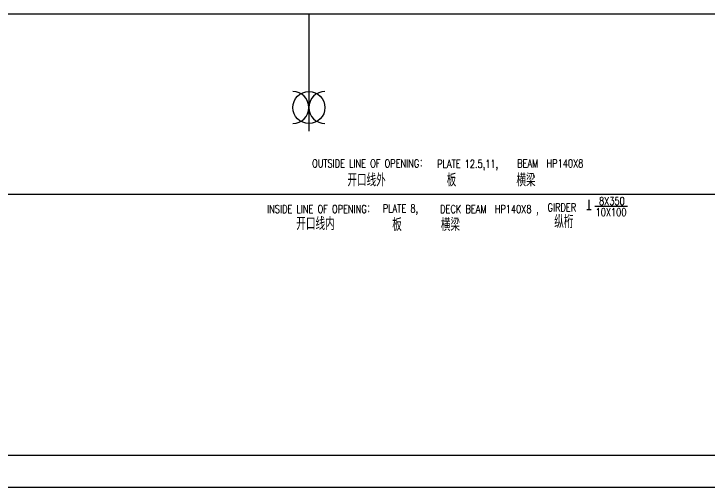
# Model space of a CAD drawing. Extents: x 415194 to 563994, y 453377 to 495577.
# Drawn here: x 480630 to 502346, y 453477 to 468260 of the extents above; entities that cross this region are included whole.
import ezdxf

# ---------------------------------------------------------------- set-up
doc = ezdxf.new("R2010")
doc.units = 0
doc.header["$LTSCALE"] = 40
doc.header["$MEASUREMENT"] = 0
doc.layers.get('0').update_dxf_attribs({"linetype": 'CONTINUOUS'})
doc.layers.add('BT_ENG', color=7, linetype='CONTINUOUS')
doc.layers.add('Y-CON', color=2, linetype='CONTINUOUS')
doc.styles.add('ROMANS', font='romans.shx', dxfattribs={"width": 0.75, "height": 250, "bigfont": 'hzdx.shx'})

msp = doc.modelspace()

# ---------------------------------------------------------------- linework, layer by layer
for p, q in [((489845.9, 468260.4), (489845.9, 464600)), ((554495.4, 462621.1), (421196.4, 462621.1)), ((499800.3, 462241.4), (498776.6, 462241.4))]:
    msp.add_line(p, q)
at = {"color": 2}
msp.add_line((417794.5, 454477.3), (562894.5, 454477.3), dxfattribs=at)
msp.add_circle((489845.9, 465333.9), 500)
for centre, start, end in [((489345.9, 465333.9), 270, 90), ((490345.9, 465333.9), 90, 270)]:
    msp.add_arc(centre, 500, start, end)
at = {"layer": 'BT_ENG'}
msp.add_line((415294.5, 453477.3), (563894.5, 453477.3), dxfattribs=at)
at = {"layer": 'Y-CON'}
for p, q in [((474096.4, 468260.4), (513496.4, 468260.4)), ((498592.1, 462454.4), (498592.1, 462150.7)), ((498523.7, 462150.7), (498660.4, 462150.7))]:
    msp.add_line(p, q, dxfattribs=at)

# ---------------------------------------------------------------- texts
at = {"style": 'ROMANS', "width": 0.75}
for s, height, p in [('PLATE 12.5,11,', 250, (493853.3, 463451)), ('PLATE 8,', 250, (492154.8, 462058.1)), ('纵桁', 400, (497510.4, 461570.9))]:
    msp.add_text(s, height=height, dxfattribs=at).set_placement(p)
at = {"attachment_point": 5, "style": 'ROMANS'}
for s, insert, char_height in [('OUTSIDE LINE OF OPENING：', (491741.2, 463588.1), 250), ('BEAM  HP140X8', (497385.6, 463588.1), 250), ('开口线外', (491646.5, 463070.4), 400), ('板', (494298, 463070.4), 400), ('横梁', (496627.2, 463070.4), 400), (' GIRDER ', (497683.4, 462215.2), 250), ('8X350', (499309.8, 462414), 250), ('INSIDE LINE OF OPENING：', (490218.4, 462164.2), 250), ('DECK BEAM  HP140X8', (495372.9, 462164.2), 250), ('10X100', (499283.8, 462067), 250), ('开口线内', (490052, 461707.5), 400), ('板', (492599.5, 461677.5), 400), ('横梁', (494266, 461676.5), 400), ('，', (497046.8, 462084.5), 250)]:
    msp.add_mtext(s, dxfattribs=dict(at, insert=insert, char_height=char_height))

doc.saveas('drawing.dxf')
